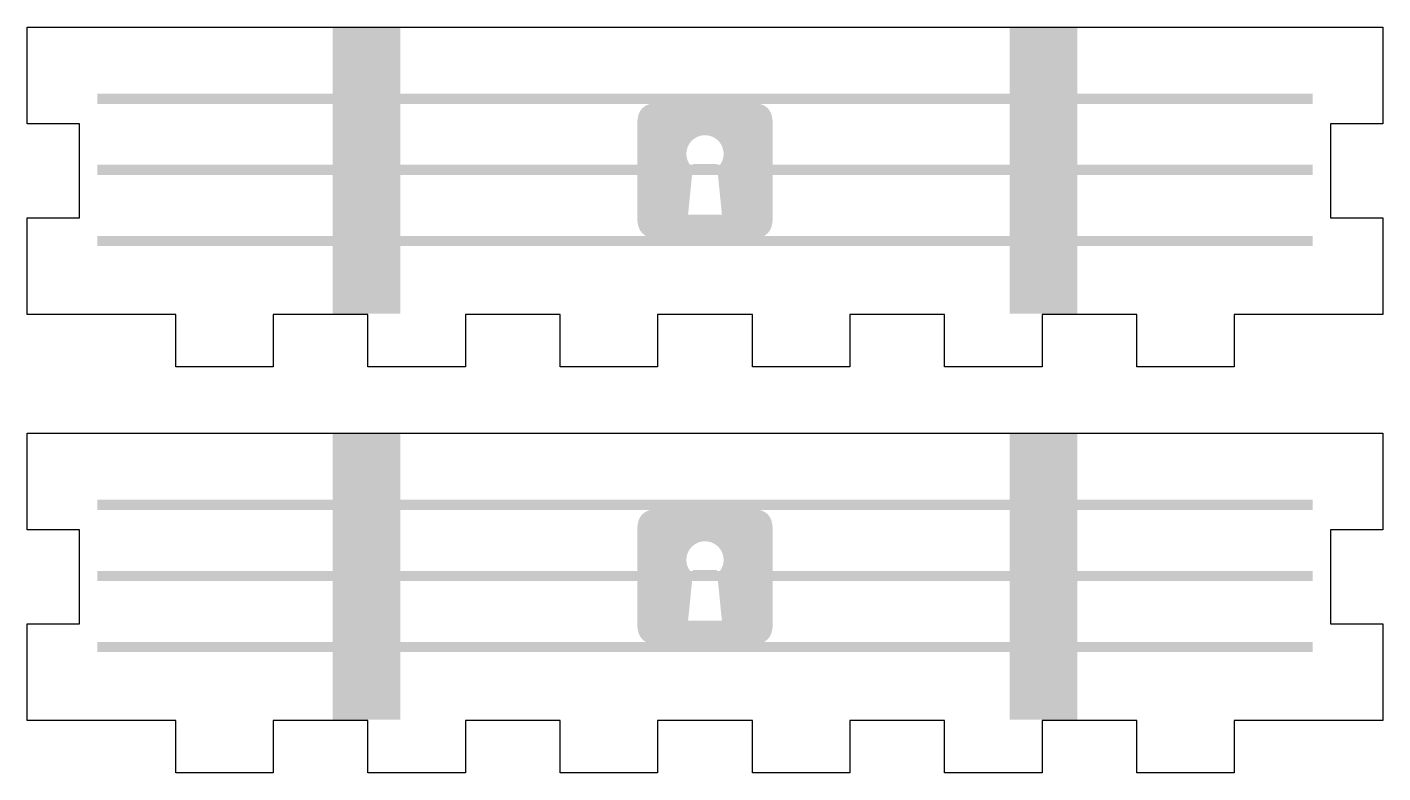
# Model space of a CAD drawing. Header units: millimetres. Extents: x 6 to 294, y 109 to 451.
# Drawn here: x 6 to 86, y 196.9 to 240.9 of the extents above; entities that cross this region are included whole.
import ezdxf

# ---------------------------------------------------------------- set-up
doc = ezdxf.new("R2010")
doc.units = ezdxf.units.MM
doc.layers.add('CUT', color=1, linetype='Continuous')
doc.layers.add('RASTER', color=7, linetype='Continuous')

msp = doc.modelspace()

# ---------------------------------------------------------------- hatches: boundary and pattern name
at = {"layer": 'RASTER'}
for points in [[(24, 240.901), (28, 240.901), (28, 224.001), (24, 224.001)], [(64, 240.901), (68, 240.901), (68, 224.001), (64, 224.001)], [(26.55, 237.521), (26.545, 237.449), (26.531, 237.378), (26.508, 237.31), (26.476, 237.246), (26.436, 237.186), (26.389, 237.132), (26.335, 237.084), (26.275, 237.044), (26.21, 237.013), (26.142, 236.99), (26.072, 236.975), (26, 236.971), (25.928, 236.975), (25.858, 236.99), (25.79, 237.013), (25.725, 237.044), (25.665, 237.084), (25.611, 237.132), (25.564, 237.186), (25.524, 237.246), (25.492, 237.31), (25.469, 237.378), (25.455, 237.449), (25.45, 237.521), (25.455, 237.593), (25.469, 237.663), (25.492, 237.731), (25.524, 237.796), (25.564, 237.856), (25.611, 237.91), (25.665, 237.957), (25.725, 237.997), (25.79, 238.029), (25.858, 238.052), (25.928, 238.066), (26, 238.071), (26.072, 238.066), (26.142, 238.052), (26.21, 238.029), (26.275, 237.997), (26.335, 237.957), (26.389, 237.91), (26.436, 237.856), (26.476, 237.796), (26.508, 237.731), (26.531, 237.663), (26.545, 237.593)], [(66.55, 237.521), (66.545, 237.449), (66.531, 237.378), (66.508, 237.31), (66.476, 237.246), (66.436, 237.186), (66.389, 237.132), (66.335, 237.084), (66.275, 237.044), (66.21, 237.013), (66.142, 236.99), (66.072, 236.975), (66, 236.971), (65.928, 236.975), (65.858, 236.99), (65.79, 237.013), (65.725, 237.044), (65.665, 237.084), (65.611, 237.132), (65.564, 237.186), (65.524, 237.246), (65.492, 237.31), (65.469, 237.378), (65.455, 237.449), (65.45, 237.521), (65.455, 237.593), (65.469, 237.663), (65.492, 237.731), (65.524, 237.796), (65.564, 237.856), (65.611, 237.91), (65.665, 237.957), (65.725, 237.997), (65.79, 238.029), (65.858, 238.052), (65.928, 238.066), (66, 238.071), (66.072, 238.066), (66.142, 238.052), (66.21, 238.029), (66.275, 237.997), (66.335, 237.957), (66.389, 237.91), (66.436, 237.856), (66.476, 237.796), (66.508, 237.731), (66.531, 237.663), (66.545, 237.593)], [(10.1, 237.001), (81.9, 237.001), (81.9, 236.401), (10.1, 236.401)], [(10.1, 232.801), (81.9, 232.801), (81.9, 232.201), (10.1, 232.201)], [(26.55, 232.451), (26.545, 232.379), (26.531, 232.308), (26.508, 232.24), (26.476, 232.176), (26.436, 232.116), (26.389, 232.062), (26.335, 232.014), (26.275, 231.974), (26.21, 231.943), (26.142, 231.92), (26.072, 231.905), (26, 231.901), (25.928, 231.905), (25.858, 231.92), (25.79, 231.943), (25.725, 231.974), (25.665, 232.014), (25.611, 232.062), (25.564, 232.116), (25.524, 232.176), (25.492, 232.24), (25.469, 232.308), (25.455, 232.379), (25.45, 232.451), (25.455, 232.523), (25.469, 232.593), (25.492, 232.661), (25.524, 232.726), (25.564, 232.786), (25.611, 232.84), (25.665, 232.887), (25.725, 232.927), (25.79, 232.959), (25.858, 232.982), (25.928, 232.996), (26, 233.001), (26.072, 232.996), (26.142, 232.982), (26.21, 232.959), (26.275, 232.927), (26.335, 232.887), (26.389, 232.84), (26.436, 232.786), (26.476, 232.726), (26.508, 232.661), (26.531, 232.593), (26.545, 232.523)], [(66.55, 232.451), (66.545, 232.379), (66.531, 232.308), (66.508, 232.24), (66.476, 232.176), (66.436, 232.116), (66.389, 232.062), (66.335, 232.014), (66.275, 231.974), (66.21, 231.943), (66.142, 231.92), (66.072, 231.905), (66, 231.901), (65.928, 231.905), (65.858, 231.92), (65.79, 231.943), (65.725, 231.974), (65.665, 232.014), (65.611, 232.062), (65.564, 232.116), (65.524, 232.176), (65.492, 232.24), (65.469, 232.308), (65.455, 232.379), (65.45, 232.451), (65.455, 232.523), (65.469, 232.593), (65.492, 232.661), (65.524, 232.726), (65.564, 232.786), (65.611, 232.84), (65.665, 232.887), (65.725, 232.927), (65.79, 232.959), (65.858, 232.982), (65.928, 232.996), (66, 233.001), (66.072, 232.996), (66.142, 232.982), (66.21, 232.959), (66.275, 232.927), (66.335, 232.887), (66.389, 232.84), (66.436, 232.786), (66.476, 232.726), (66.508, 232.661), (66.531, 232.593), (66.545, 232.523)], [(10.1, 228.601), (81.9, 228.601), (81.9, 228.001), (10.1, 228.001)], [(26.55, 227.381), (26.545, 227.309), (26.531, 227.238), (26.508, 227.17), (26.476, 227.106), (26.436, 227.046), (26.389, 226.992), (26.335, 226.944), (26.275, 226.904), (26.21, 226.873), (26.142, 226.85), (26.072, 226.835), (26, 226.831), (25.928, 226.835), (25.858, 226.85), (25.79, 226.873), (25.725, 226.904), (25.665, 226.944), (25.611, 226.992), (25.564, 227.046), (25.524, 227.106), (25.492, 227.17), (25.469, 227.238), (25.455, 227.309), (25.45, 227.381), (25.455, 227.453), (25.469, 227.523), (25.492, 227.591), (25.524, 227.656), (25.564, 227.716), (25.611, 227.77), (25.665, 227.817), (25.725, 227.857), (25.79, 227.889), (25.858, 227.912), (25.928, 227.926), (26, 227.931), (26.072, 227.926), (26.142, 227.912), (26.21, 227.889), (26.275, 227.857), (26.335, 227.817), (26.389, 227.77), (26.436, 227.716), (26.476, 227.656), (26.508, 227.591), (26.531, 227.523), (26.545, 227.453)], [(66.55, 227.381), (66.545, 227.309), (66.531, 227.238), (66.508, 227.17), (66.476, 227.106), (66.436, 227.046), (66.389, 226.992), (66.335, 226.944), (66.275, 226.904), (66.21, 226.873), (66.142, 226.85), (66.072, 226.835), (66, 226.831), (65.928, 226.835), (65.858, 226.85), (65.79, 226.873), (65.725, 226.904), (65.665, 226.944), (65.611, 226.992), (65.564, 227.046), (65.524, 227.106), (65.492, 227.17), (65.469, 227.238), (65.455, 227.309), (65.45, 227.381), (65.455, 227.453), (65.469, 227.523), (65.492, 227.591), (65.524, 227.656), (65.564, 227.716), (65.611, 227.77), (65.665, 227.817), (65.725, 227.857), (65.79, 227.889), (65.858, 227.912), (65.928, 227.926), (66, 227.931), (66.072, 227.926), (66.142, 227.912), (66.21, 227.889), (66.275, 227.857), (66.335, 227.817), (66.389, 227.77), (66.436, 227.716), (66.476, 227.656), (66.508, 227.591), (66.531, 227.523), (66.545, 227.453)], [(24, 216.901), (28, 216.901), (28, 200.001), (24, 200.001)], [(64, 216.901), (68, 216.901), (68, 200.001), (64, 200.001)], [(26.55, 213.521), (26.545, 213.449), (26.531, 213.378), (26.508, 213.31), (26.476, 213.246), (26.436, 213.186), (26.389, 213.132), (26.335, 213.084), (26.275, 213.044), (26.21, 213.013), (26.142, 212.99), (26.072, 212.975), (26, 212.971), (25.928, 212.975), (25.858, 212.99), (25.79, 213.013), (25.725, 213.044), (25.665, 213.084), (25.611, 213.132), (25.564, 213.186), (25.524, 213.246), (25.492, 213.31), (25.469, 213.378), (25.455, 213.449), (25.45, 213.521), (25.455, 213.593), (25.469, 213.663), (25.492, 213.731), (25.524, 213.796), (25.564, 213.856), (25.611, 213.91), (25.665, 213.957), (25.725, 213.997), (25.79, 214.029), (25.858, 214.052), (25.928, 214.066), (26, 214.071), (26.072, 214.066), (26.142, 214.052), (26.21, 214.029), (26.275, 213.997), (26.335, 213.957), (26.389, 213.91), (26.436, 213.856), (26.476, 213.796), (26.508, 213.731), (26.531, 213.663), (26.545, 213.593)], [(66.55, 213.521), (66.545, 213.449), (66.531, 213.378), (66.508, 213.31), (66.476, 213.246), (66.436, 213.186), (66.389, 213.132), (66.335, 213.084), (66.275, 213.044), (66.21, 213.013), (66.142, 212.99), (66.072, 212.975), (66, 212.971), (65.928, 212.975), (65.858, 212.99), (65.79, 213.013), (65.725, 213.044), (65.665, 213.084), (65.611, 213.132), (65.564, 213.186), (65.524, 213.246), (65.492, 213.31), (65.469, 213.378), (65.455, 213.449), (65.45, 213.521), (65.455, 213.593), (65.469, 213.663), (65.492, 213.731), (65.524, 213.796), (65.564, 213.856), (65.611, 213.91), (65.665, 213.957), (65.725, 213.997), (65.79, 214.029), (65.858, 214.052), (65.928, 214.066), (66, 214.071), (66.072, 214.066), (66.142, 214.052), (66.21, 214.029), (66.275, 213.997), (66.335, 213.957), (66.389, 213.91), (66.436, 213.856), (66.476, 213.796), (66.508, 213.731), (66.531, 213.663), (66.545, 213.593)], [(10.1, 213.001), (81.9, 213.001), (81.9, 212.401), (10.1, 212.401)], [(10.1, 208.801), (81.9, 208.801), (81.9, 208.201), (10.1, 208.201)], [(26.55, 208.451), (26.545, 208.379), (26.531, 208.308), (26.508, 208.24), (26.476, 208.176), (26.436, 208.116), (26.389, 208.062), (26.335, 208.014), (26.275, 207.974), (26.21, 207.943), (26.142, 207.92), (26.072, 207.905), (26, 207.901), (25.928, 207.905), (25.858, 207.92), (25.79, 207.943), (25.725, 207.974), (25.665, 208.014), (25.611, 208.062), (25.564, 208.116), (25.524, 208.176), (25.492, 208.24), (25.469, 208.308), (25.455, 208.379), (25.45, 208.451), (25.455, 208.523), (25.469, 208.593), (25.492, 208.661), (25.524, 208.726), (25.564, 208.786), (25.611, 208.84), (25.665, 208.887), (25.725, 208.927), (25.79, 208.959), (25.858, 208.982), (25.928, 208.996), (26, 209.001), (26.072, 208.996), (26.142, 208.982), (26.21, 208.959), (26.275, 208.927), (26.335, 208.887), (26.389, 208.84), (26.436, 208.786), (26.476, 208.726), (26.508, 208.661), (26.531, 208.593), (26.545, 208.523)], [(66.55, 208.451), (66.545, 208.379), (66.531, 208.308), (66.508, 208.24), (66.476, 208.176), (66.436, 208.116), (66.389, 208.062), (66.335, 208.014), (66.275, 207.974), (66.21, 207.943), (66.142, 207.92), (66.072, 207.905), (66, 207.901), (65.928, 207.905), (65.858, 207.92), (65.79, 207.943), (65.725, 207.974), (65.665, 208.014), (65.611, 208.062), (65.564, 208.116), (65.524, 208.176), (65.492, 208.24), (65.469, 208.308), (65.455, 208.379), (65.45, 208.451), (65.455, 208.523), (65.469, 208.593), (65.492, 208.661), (65.524, 208.726), (65.564, 208.786), (65.611, 208.84), (65.665, 208.887), (65.725, 208.927), (65.79, 208.959), (65.858, 208.982), (65.928, 208.996), (66, 209.001), (66.072, 208.996), (66.142, 208.982), (66.21, 208.959), (66.275, 208.927), (66.335, 208.887), (66.389, 208.84), (66.436, 208.786), (66.476, 208.726), (66.508, 208.661), (66.531, 208.593), (66.545, 208.523)], [(10.1, 204.601), (81.9, 204.601), (81.9, 204.001), (10.1, 204.001)], [(26.55, 203.381), (26.545, 203.309), (26.531, 203.238), (26.508, 203.17), (26.476, 203.106), (26.436, 203.046), (26.389, 202.992), (26.335, 202.944), (26.275, 202.904), (26.21, 202.873), (26.142, 202.85), (26.072, 202.835), (26, 202.831), (25.928, 202.835), (25.858, 202.85), (25.79, 202.873), (25.725, 202.904), (25.665, 202.944), (25.611, 202.992), (25.564, 203.046), (25.524, 203.106), (25.492, 203.17), (25.469, 203.238), (25.455, 203.309), (25.45, 203.381), (25.455, 203.453), (25.469, 203.523), (25.492, 203.591), (25.524, 203.656), (25.564, 203.716), (25.611, 203.77), (25.665, 203.817), (25.725, 203.857), (25.79, 203.889), (25.858, 203.912), (25.928, 203.926), (26, 203.931), (26.072, 203.926), (26.142, 203.912), (26.21, 203.889), (26.275, 203.857), (26.335, 203.817), (26.389, 203.77), (26.436, 203.716), (26.476, 203.656), (26.508, 203.591), (26.531, 203.523), (26.545, 203.453)], [(66.55, 203.381), (66.545, 203.309), (66.531, 203.238), (66.508, 203.17), (66.476, 203.106), (66.436, 203.046), (66.389, 202.992), (66.335, 202.944), (66.275, 202.904), (66.21, 202.873), (66.142, 202.85), (66.072, 202.835), (66, 202.831), (65.928, 202.835), (65.858, 202.85), (65.79, 202.873), (65.725, 202.904), (65.665, 202.944), (65.611, 202.992), (65.564, 203.046), (65.524, 203.106), (65.492, 203.17), (65.469, 203.238), (65.455, 203.309), (65.45, 203.381), (65.455, 203.453), (65.469, 203.523), (65.492, 203.591), (65.524, 203.656), (65.564, 203.716), (65.611, 203.77), (65.665, 203.817), (65.725, 203.857), (65.79, 203.889), (65.858, 203.912), (65.928, 203.926), (66, 203.931), (66.072, 203.926), (66.142, 203.912), (66.21, 203.889), (66.275, 203.857), (66.335, 203.817), (66.389, 203.77), (66.436, 203.716), (66.476, 203.656), (66.508, 203.591), (66.531, 203.523), (66.545, 203.453)]]:
    msp.add_hatch(color=7, dxfattribs=at).paths.add_polyline_path(points)
h = msp.add_hatch(color=7, dxfattribs=at)
h.paths.add_polyline_path([(42, 235.251), (42.019, 235.532), (42.075, 235.776), (42.169, 235.982), (42.3, 236.151), (42.469, 236.282), (42.675, 236.376), (42.919, 236.432), (43.2, 236.451), (48.8, 236.451), (49.081, 236.432), (49.325, 236.376), (49.531, 236.282), (49.7, 236.151), (49.831, 235.982), (49.925, 235.776), (49.981, 235.532), (50, 235.251), (50, 229.651), (49.981, 229.37), (49.925, 229.126), (49.831, 228.92), (49.7, 228.751), (49.531, 228.62), (49.325, 228.526), (49.081, 228.47), (48.8, 228.451), (43.2, 228.451), (42.919, 228.47), (42.675, 228.526), (42.469, 228.62), (42.3, 228.751), (42.169, 228.92), (42.075, 229.126), (42.019, 229.37), (42, 229.651)])
h.paths.add_polyline_path([(47.1, 233.451), (47.091, 233.307), (47.063, 233.166), (47.016, 233.03), (46.953, 232.901), (46.873, 232.781), (46.778, 232.673), (46.67, 232.578), (46.55, 232.498), (46.421, 232.435), (46.285, 232.388), (46.144, 232.36), (46, 232.351), (45.856, 232.36), (45.715, 232.388), (45.579, 232.435), (45.45, 232.498), (45.33, 232.578), (45.222, 232.673), (45.127, 232.781), (45.047, 232.901), (44.984, 233.03), (44.937, 233.166), (44.909, 233.307), (44.9, 233.451), (44.909, 233.594), (44.937, 233.735), (44.984, 233.872), (45.047, 234.001), (45.127, 234.12), (45.222, 234.229), (45.33, 234.323), (45.45, 234.403), (45.579, 234.467), (45.715, 234.513), (45.856, 234.541), (46, 234.551), (46.144, 234.541), (46.285, 234.513), (46.421, 234.467), (46.55, 234.403), (46.67, 234.323), (46.778, 234.229), (46.873, 234.12), (46.953, 234.001), (47.016, 233.872), (47.063, 233.735), (47.091, 233.594)], flags=0)
h.paths.add_polyline_path([(45.3, 232.851), (45, 229.851), (47, 229.851), (46.7, 232.851), (45.3, 232.851)], flags=0)
h = msp.add_hatch(color=7, dxfattribs=at)
h.paths.add_polyline_path([(42, 211.251), (42.019, 211.532), (42.075, 211.776), (42.169, 211.982), (42.3, 212.151), (42.469, 212.282), (42.675, 212.376), (42.919, 212.432), (43.2, 212.451), (48.8, 212.451), (49.081, 212.432), (49.325, 212.376), (49.531, 212.282), (49.7, 212.151), (49.831, 211.982), (49.925, 211.776), (49.981, 211.532), (50, 211.251), (50, 205.651), (49.981, 205.37), (49.925, 205.126), (49.831, 204.92), (49.7, 204.751), (49.531, 204.62), (49.325, 204.526), (49.081, 204.47), (48.8, 204.451), (43.2, 204.451), (42.919, 204.47), (42.675, 204.526), (42.469, 204.62), (42.3, 204.751), (42.169, 204.92), (42.075, 205.126), (42.019, 205.37), (42, 205.651)])
h.paths.add_polyline_path([(47.1, 209.451), (47.091, 209.307), (47.063, 209.166), (47.016, 209.03), (46.953, 208.901), (46.873, 208.781), (46.778, 208.673), (46.67, 208.578), (46.55, 208.498), (46.421, 208.435), (46.285, 208.388), (46.144, 208.36), (46, 208.351), (45.856, 208.36), (45.715, 208.388), (45.579, 208.435), (45.45, 208.498), (45.33, 208.578), (45.222, 208.673), (45.127, 208.781), (45.047, 208.901), (44.984, 209.03), (44.937, 209.166), (44.909, 209.307), (44.9, 209.451), (44.909, 209.594), (44.937, 209.735), (44.984, 209.872), (45.047, 210.001), (45.127, 210.12), (45.222, 210.229), (45.33, 210.323), (45.45, 210.403), (45.579, 210.467), (45.715, 210.513), (45.856, 210.541), (46, 210.551), (46.144, 210.541), (46.285, 210.513), (46.421, 210.467), (46.55, 210.403), (46.67, 210.323), (46.778, 210.229), (46.873, 210.12), (46.953, 210.001), (47.016, 209.872), (47.063, 209.735), (47.091, 209.594)], flags=0)
h.paths.add_polyline_path([(45.3, 208.851), (45, 205.851), (47, 205.851), (46.7, 208.851), (45.3, 208.851)], flags=0)

# ---------------------------------------------------------------- linework, layer by layer
at = {"layer": 'CUT'}
for points in [[(9.1, 240.941), (82.9, 240.941), (86.04, 240.941), (86.04, 235.227), (82.94, 235.227), (82.94, 229.674), (86.04, 229.674), (86.04, 223.961), (82.9, 223.961), (77.263, 223.961), (77.263, 220.861), (71.506, 220.861), (71.506, 223.961), (65.909, 223.961), (65.909, 220.861), (60.152, 220.861), (60.152, 223.961), (54.555, 223.961), (54.555, 220.861), (48.798, 220.861), (48.798, 223.961), (43.202, 223.961), (43.202, 220.861), (37.445, 220.861), (37.445, 223.961), (31.848, 223.961), (31.848, 220.861), (26.091, 220.861), (26.091, 223.961), (20.494, 223.961), (20.494, 220.861), (14.737, 220.861), (14.737, 223.961), (9.1, 223.961), (5.96, 223.961), (5.96, 229.674), (9.06, 229.674), (9.06, 235.227), (5.96, 235.227), (5.96, 240.941)], [(9.1, 216.941), (82.9, 216.941), (86.04, 216.941), (86.04, 211.227), (82.94, 211.227), (82.94, 205.674), (86.04, 205.674), (86.04, 199.961), (82.9, 199.961), (77.263, 199.961), (77.263, 196.861), (71.506, 196.861), (71.506, 199.961), (65.909, 199.961), (65.909, 196.861), (60.152, 196.861), (60.152, 199.961), (54.555, 199.961), (54.555, 196.861), (48.798, 196.861), (48.798, 199.961), (43.202, 199.961), (43.202, 196.861), (37.445, 196.861), (37.445, 199.961), (31.848, 199.961), (31.848, 196.861), (26.091, 196.861), (26.091, 199.961), (20.494, 199.961), (20.494, 196.861), (14.737, 196.861), (14.737, 199.961), (9.1, 199.961), (5.96, 199.961), (5.96, 205.674), (9.06, 205.674), (9.06, 211.227), (5.96, 211.227), (5.96, 216.941)]]:
    msp.add_lwpolyline(points, close=True, dxfattribs=at)

doc.saveas('drawing.dxf')
